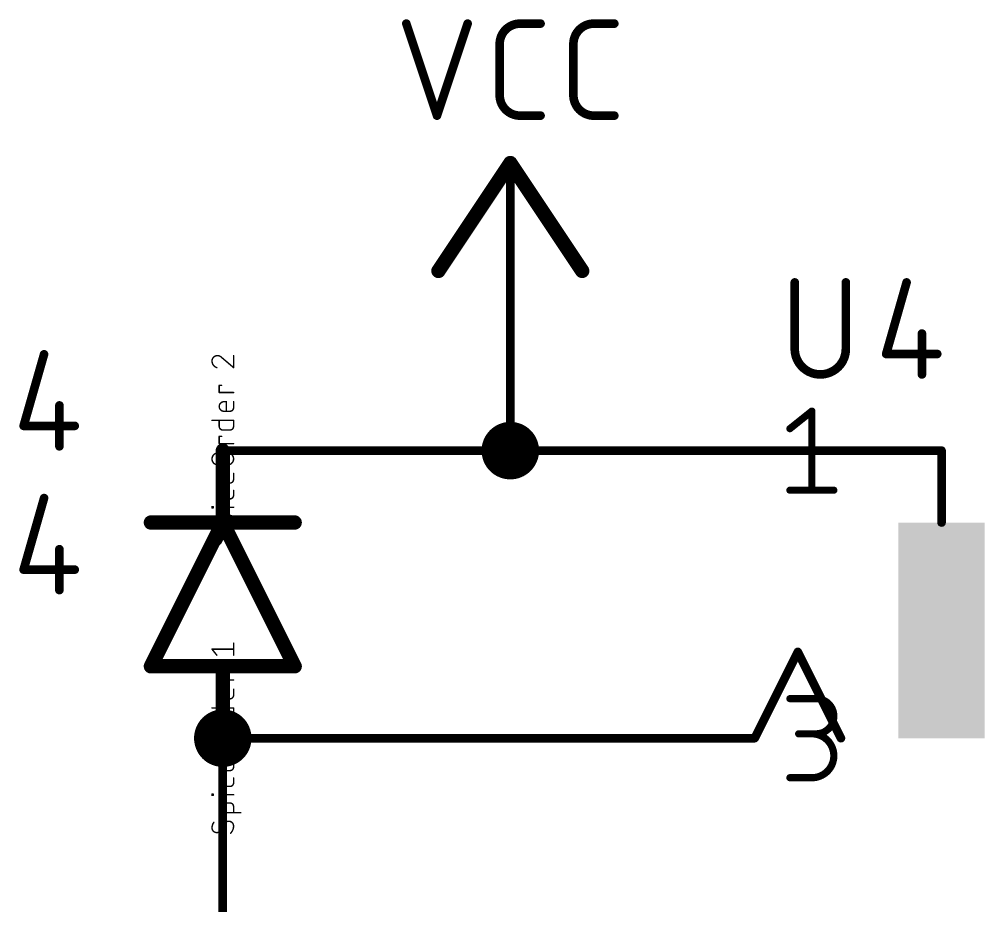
# Model space of a CAD drawing. Extents: x 13 to 226, y 41 to 152.
# Drawn here: x 143.72 to 160.78, y 75.78 to 91.44 of the extents above; entities that cross this region are included whole.
import ezdxf

# ---------------------------------------------------------------- set-up
doc = ezdxf.new("R2010")
doc.units = 0
for name, color, linetype in [('91', 122, 'CONTINUOUS'), ('94', 12, 'CONTINUOUS'), ('95', 251, 'CONTINUOUS'), ('96', 251, 'CONTINUOUS'), ('99', 40, 'CONTINUOUS')]:
    doc.layers.add(name, color=color, linetype=linetype)

# ---------------------------------------------------------------- blocks, each defined once
blk = doc.blocks.new('RECT')
blk.add_solid([(-0.5, -0.5), (0.5, -0.5), (-0.5, 0.5), (0.5, 0.5)])

msp = doc.modelspace()

# ---------------------------------------------------------------- linework, layer by layer
at = {"layer": '91', "const_width": 0.1524}
for points in [[(152.4, 83.82), (152.4, 86.36)], [(152.4, 83.82), (147.32, 83.82)], [(152.4, 78.74), (147.32, 78.74)], [(147.32, 76.2), (147.32, 78.74)]]:
    msp.add_lwpolyline(points, dxfattribs=at)
at = {"layer": '91'}
for points, const_width in [([(152.4381, 86.36, 1), (152.3619, 86.36)], 0.0762), ([(152.4, 83.566, 1), (152.4, 84.074, 1), (152.4, 83.566)], 0.508), ([(147.32, 83.8581, 1), (147.32, 83.7819)], 0.0762), ([(152.3619, 83.82, 1), (152.4381, 83.82)], 0.0762), ([(152.4, 83.7819, 1), (152.4, 83.8581)], 0.0762), ([(147.32, 78.486, 1), (147.32, 78.994, 1), (147.32, 78.486)], 0.508), ([(147.32, 78.7781, 1), (147.32, 78.7019)], 0.0762), ([(147.3581, 78.74, 1), (147.2819, 78.74)], 0.0762), ([(152.4, 78.7019, 1), (152.4, 78.7781)], 0.0762), ([(147.2819, 76.2, 1), (147.3581, 76.2)], 0.0762)]:
    msp.add_lwpolyline(points, format="xyb", dxfattribs=dict(at, const_width=const_width))
at = {"layer": '94'}
for points, const_width in [([(152.4, 88.9), (151.13, 86.995)], 0.254), ([(153.67, 86.995), (152.4, 88.9)], 0.254), ([(152.4, 86.36), (152.4, 88.9)], 0.1524), ([(147.32, 83.82), (147.32, 82.55)], 0.254), ([(152.4, 83.82), (154.94, 83.82)], 0.1524), ([(154.94, 83.82), (160.02, 83.82)], 0.1524), ([(160.02, 83.82), (160.02, 82.55)], 0.1524), ([(147.32, 82.55), (146.05, 80.01)], 0.254), ([(146.05, 82.55), (147.32, 82.55)], 0.254), ([(148.59, 80.01), (147.32, 82.55)], 0.254), ([(147.32, 82.55), (148.59, 82.55)], 0.254), ([(156.718, 78.74), (157.48, 80.264)], 0.1524), ([(157.48, 80.264), (158.242, 78.74)], 0.1524), ([(146.05, 80.01), (147.32, 80.01)], 0.254), ([(147.32, 80.01), (148.59, 80.01)], 0.254), ([(147.32, 80.01), (147.32, 78.74)], 0.254), ([(152.4, 78.74), (154.94, 78.74)], 0.1524), ([(154.94, 78.74), (156.718, 78.74)], 0.1524), ([(147.32, 76.2), (147.32, 73.66)], 0.1524)]:
    msp.add_lwpolyline(points, dxfattribs=dict(at, const_width=const_width))
for points, const_width in [([(152.4528, 88.9352, 1), (152.3472, 88.8648)], 0.127), ([(152.4528, 88.8648, 1), (152.3472, 88.9352)], 0.127), ([(152.4381, 88.9, 1), (152.3619, 88.9)], 0.0762), ([(151.0772, 87.0302, 1), (151.1828, 86.9598)], 0.127), ([(153.6172, 86.9598, 1), (153.7228, 87.0302)], 0.127), ([(152.3619, 86.36, 1), (152.4381, 86.36)], 0.0762), ([(147.3835, 83.82, 1), (147.2565, 83.82)], 0.127), ([(152.4, 83.8581, 1), (152.4, 83.7819)], 0.0762), ([(154.94, 83.8581, 1), (154.94, 83.7819)], 0.0762), ([(154.94, 83.7819, 1), (154.94, 83.8581)], 0.0762), ([(160.0581, 83.82, 1), (159.9819, 83.82)], 0.0762), ([(160.02, 83.7819, 1), (160.02, 83.8581)], 0.0762), ([(146.05, 82.6135, 1), (146.05, 82.4865)], 0.127), ([(147.3768, 82.5784, 1), (147.2632, 82.5216)], 0.127), ([(147.32, 82.6135, 1), (147.32, 82.4865)], 0.127), ([(147.2565, 82.55, 1), (147.3835, 82.55)], 0.127), ([(147.3768, 82.5216, 1), (147.2632, 82.5784)], 0.127), ([(147.32, 82.4865, 1), (147.32, 82.6135)], 0.127), ([(148.59, 82.4865, 1), (148.59, 82.6135)], 0.127), ([(159.9819, 82.55, 1), (160.0581, 82.55)], 0.0762), ([(157.5141, 80.281, 1), (157.4459, 80.247)], 0.0762), ([(157.5141, 80.247, 1), (157.4459, 80.281)], 0.0762), ([(146.05, 80.0735, 1), (146.05, 79.9465)], 0.127), ([(145.9932, 80.0384, 1), (146.1068, 79.9816)], 0.127), ([(147.32, 80.0735, 1), (147.32, 79.9465)], 0.127), ([(147.3835, 80.01, 1), (147.2565, 80.01)], 0.127), ([(147.32, 79.9465, 1), (147.32, 80.0735)], 0.127), ([(148.5332, 79.9816, 1), (148.6468, 80.0384)], 0.127), ([(148.59, 79.9465, 1), (148.59, 80.0735)], 0.127), ([(152.4, 78.7781, 1), (152.4, 78.7019)], 0.0762), ([(154.94, 78.7781, 1), (154.94, 78.7019)], 0.0762), ([(154.94, 78.7019, 1), (154.94, 78.7781)], 0.0762), ([(156.718, 78.7019, 1), (156.718, 78.7781)], 0.0762), ([(147.2565, 78.74, 1), (147.3835, 78.74)], 0.127), ([(156.6839, 78.757, 1), (156.7521, 78.723)], 0.0762), ([(158.2079, 78.723, 1), (158.2761, 78.757)], 0.0762), ([(147.3581, 76.2, 1), (147.2819, 76.2)], 0.0762)]:
    msp.add_lwpolyline(points, format="xyb", dxfattribs=dict(at, const_width=const_width))
at = {"layer": '95'}
for points, const_width in [([(157.4255, 86.7918), (157.4255, 85.6178)], 0.1524), ([(158.3286, 85.6178), (158.3286, 86.7918)], 0.1524), ([(159.4019, 86.7918), (159.0407, 85.5274)], 0.1524), ([(159.6729, 85.8887), (159.6729, 85.1662)], 0.1524), ([(144.1619, 85.5218), (143.8007, 84.2574)], 0.1524), ([(159.0407, 85.5274), (159.9438, 85.5274)], 0.1524), ([(144.4329, 84.6187), (144.4329, 83.8962)], 0.1524), ([(157.3403, 84.2081), (157.7284, 84.5185)], 0.127), ([(157.7284, 84.5185), (157.7284, 83.1215)], 0.127), ([(143.8007, 84.2574), (144.7038, 84.2574)], 0.1524), ([(157.3403, 83.1215), (158.1164, 83.1215)], 0.127), ([(157.3403, 79.4385), (157.806, 79.4385)], 0.127), ([(157.806, 78.8176), (157.4955, 78.8176)], 0.127), ([(157.3403, 78.0415), (157.7284, 78.0415)], 0.127)]:
    msp.add_lwpolyline(points, dxfattribs=dict(at, const_width=const_width))
for points, const_width in [([(157.4636, 86.7918, 1), (157.3874, 86.7918)], 0.0762), ([(158.3667, 86.7918, 1), (158.2905, 86.7918)], 0.0762), ([(159.4386, 86.7813, 1), (159.3653, 86.8023)], 0.0762), ([(159.711, 85.8887, 1), (159.6348, 85.8887)], 0.0762), ([(157.4255, 85.6178, 1), (158.3286, 85.6178)], 0.1524), ([(157.4636, 85.6178, 1), (157.3874, 85.6178)], 0.0762), ([(157.3874, 85.6178, 1), (157.4636, 85.6178)], 0.0762), ([(158.3667, 85.6178, 1), (158.2905, 85.6178)], 0.0762), ([(158.2905, 85.6178, 1), (158.3667, 85.6178)], 0.0762), ([(144.1986, 85.5113, 1), (144.1253, 85.5323)], 0.0762), ([(159.0407, 85.5655, 1), (159.0407, 85.4893)], 0.0762), ([(159.0041, 85.5379, 1), (159.0773, 85.517)], 0.0762), ([(159.9438, 85.4893, 1), (159.9438, 85.5655)], 0.0762), ([(159.6348, 85.1662, 1), (159.711, 85.1662)], 0.0762), ([(144.471, 84.6187, 1), (144.3948, 84.6187)], 0.0762), ([(157.7601, 84.5185, 1), (157.6966, 84.5185)], 0.0635), ([(157.7482, 84.4937, 1), (157.7085, 84.5433)], 0.0635), ([(143.8007, 84.2955, 1), (143.8007, 84.2193)], 0.0762), ([(143.7641, 84.2679, 1), (143.8373, 84.247)], 0.0762), ([(144.7038, 84.2193, 1), (144.7038, 84.2955)], 0.0762), ([(157.3205, 84.2328, 1), (157.3601, 84.1833)], 0.0635), ([(144.3948, 83.8962, 1), (144.471, 83.8962)], 0.0762), ([(157.3403, 83.1532, 1), (157.3403, 83.0897)], 0.0635), ([(157.6966, 83.1215, 1), (157.7601, 83.1215)], 0.0635), ([(158.1164, 83.0897, 1), (158.1164, 83.1532)], 0.0635), ([(157.3403, 79.4703, 1), (157.3403, 79.4068)], 0.0635), ([(157.806, 78.8176, 1), (157.806, 79.4385)], 0.127), ([(157.806, 79.4703, 1), (157.806, 79.4068)], 0.0635), ([(157.806, 79.4068, 1), (157.806, 79.4703)], 0.0635), ([(157.4955, 78.8494, 1), (157.4955, 78.7859)], 0.0635), ([(157.7284, 78.8494, 1), (157.7284, 78.7859)], 0.0635), ([(157.7284, 78.0415, 1), (157.7284, 78.8176)], 0.127), ([(157.806, 78.8494, 1), (157.806, 78.7859)], 0.0635), ([(157.806, 78.7859, 1), (157.806, 78.8494)], 0.0635), ([(157.3403, 78.0733, 1), (157.3403, 78.0097)], 0.0635), ([(157.7284, 78.0733, 1), (157.7284, 78.0097)], 0.0635), ([(157.7284, 78.0097, 1), (157.7284, 78.0733)], 0.0635)]:
    msp.add_lwpolyline(points, format="xyb", dxfattribs=dict(at, const_width=const_width))
at = {"layer": '96', "const_width": 0.1524}
for points in [[(150.5627, 91.3638), (151.1046, 89.7382)], [(151.1046, 89.7382), (151.6464, 91.3638)], [(152.5734, 91.3638), (152.9347, 91.3638)], [(153.876, 91.3638), (154.2373, 91.3638)], [(152.2122, 90.0994), (152.2122, 91.0026)], [(153.5148, 90.0994), (153.5148, 91.0026)], [(152.9347, 89.7382), (152.5734, 89.7382)], [(154.2373, 89.7382), (153.876, 89.7382)], [(144.1619, 82.9818), (143.8007, 81.7174)], [(144.4329, 82.0787), (144.4329, 81.3562)], [(143.8007, 81.7174), (144.7038, 81.7174)]]:
    msp.add_lwpolyline(points, dxfattribs=at)
at = {"layer": '96'}
for points, const_width in [([(150.5989, 91.3758, 1), (150.5266, 91.3518)], 0.0762), ([(151.6826, 91.3518, 1), (151.6103, 91.3758)], 0.0762), ([(152.5734, 91.3638, 0.4142), (152.2122, 91.0026)], 0.1524), ([(152.5734, 91.4019, 1), (152.5734, 91.3257)], 0.0762), ([(152.5734, 91.3257, 1), (152.5734, 91.4019)], 0.0762), ([(152.9347, 91.3257, 1), (152.9347, 91.4019)], 0.0762), ([(153.876, 91.3638, 0.4142), (153.5148, 91.0026)], 0.1524), ([(153.876, 91.4019, 1), (153.876, 91.3257)], 0.0762), ([(153.876, 91.3257, 1), (153.876, 91.4019)], 0.0762), ([(154.2373, 91.3257, 1), (154.2373, 91.4019)], 0.0762), ([(152.2503, 91.0026, 1), (152.1741, 91.0026)], 0.0762), ([(152.1741, 91.0026, 1), (152.2503, 91.0026)], 0.0762), ([(153.5529, 91.0026, 1), (153.4767, 91.0026)], 0.0762), ([(153.4767, 91.0026, 1), (153.5529, 91.0026)], 0.0762), ([(152.2122, 90.0994, 0.4142), (152.5734, 89.7382)], 0.1524), ([(152.2503, 90.0994, 1), (152.1741, 90.0994)], 0.0762), ([(152.1741, 90.0994, 1), (152.2503, 90.0994)], 0.0762), ([(153.5148, 90.0994, 0.4142), (153.876, 89.7382)], 0.1524), ([(153.5529, 90.0994, 1), (153.4767, 90.0994)], 0.0762), ([(153.4767, 90.0994, 1), (153.5529, 90.0994)], 0.0762), ([(151.0684, 89.7502, 1), (151.1407, 89.7262)], 0.0762), ([(151.0684, 89.7262, 1), (151.1407, 89.7502)], 0.0762), ([(152.5734, 89.7763, 1), (152.5734, 89.7001)], 0.0762), ([(152.5734, 89.7001, 1), (152.5734, 89.7763)], 0.0762), ([(152.9347, 89.7001, 1), (152.9347, 89.7763)], 0.0762), ([(153.876, 89.7763, 1), (153.876, 89.7001)], 0.0762), ([(153.876, 89.7001, 1), (153.876, 89.7763)], 0.0762), ([(154.2373, 89.7001, 1), (154.2373, 89.7763)], 0.0762), ([(144.1986, 82.9713, 1), (144.1253, 82.9923)], 0.0762), ([(144.471, 82.0787, 1), (144.3948, 82.0787)], 0.0762), ([(143.8007, 81.7555, 1), (143.8007, 81.6793)], 0.0762), ([(143.7641, 81.7279, 1), (143.8373, 81.707)], 0.0762), ([(144.7038, 81.6793, 1), (144.7038, 81.7555)], 0.0762), ([(144.3948, 81.3562, 1), (144.471, 81.3562)], 0.0762)]:
    msp.add_lwpolyline(points, format="xyb", dxfattribs=dict(at, const_width=const_width))
at = {"layer": '99'}
for points, const_width in [([(147.2248, 85.4986, 0.4142), (147.1295, 85.4033)], 0.0254), ([(147.2247, 85.5049, 1), (147.2248, 85.4922)], 0.0127), ([(147.2988, 85.4668, 0.2053), (147.2248, 85.4986)], 0.0254), ([(147.2248, 85.4922, 1), (147.2248, 85.5049)], 0.0127), ([(147.3029, 85.4717, 1), (147.2947, 85.462)], 0.0127), ([(147.2942, 85.4625, 1), (147.3034, 85.4712)], 0.0127), ([(147.5169, 85.4986, 1), (147.5042, 85.4986)], 0.0127), ([(147.1295, 85.4033, 0.3252), (147.2142, 85.2869)], 0.0254), ([(147.1358, 85.4033, 1), (147.1232, 85.4033)], 0.0127), ([(147.1232, 85.4033, 1), (147.1359, 85.4033)], 0.0127), ([(147.2122, 85.2809, 1), (147.2161, 85.293)], 0.0127), ([(147.5042, 85.2869, 1), (147.5169, 85.2869)], 0.0127), ([(147.5064, 85.2821, 1), (147.5146, 85.2918)], 0.0127), ([(147.2565, 84.98, 1), (147.2565, 84.9673)], 0.0127), ([(147.2629, 84.9737, 1), (147.2502, 84.9737)], 0.0127), ([(147.2988, 84.9673, 1), (147.2988, 84.98)], 0.0127), ([(147.2565, 84.853, 1), (147.2565, 84.8403)], 0.0127), ([(147.2502, 84.8467, 1), (147.2629, 84.8467)], 0.0127), ([(147.5105, 84.8403, 1), (147.5105, 84.853)], 0.0127), ([(147.3412, 84.6849, 1), (147.3412, 84.5156)], 0.0254), ([(147.3412, 84.6913, 1), (147.3412, 84.6786)], 0.0127), ([(147.3412, 84.6786, 1), (147.3412, 84.6913)], 0.0127), ([(147.3898, 84.6849, 1), (147.3772, 84.6849)], 0.0127), ([(147.3835, 84.6786, 1), (147.3835, 84.6913)], 0.0127), ([(147.5169, 84.6849, 1), (147.5042, 84.6849)], 0.0127), ([(147.3412, 84.522, 1), (147.3412, 84.5093)], 0.0127), ([(147.3412, 84.5093, 1), (147.3412, 84.522)], 0.0127), ([(147.3772, 84.5156, 1), (147.3898, 84.5156)], 0.0127), ([(147.447, 84.5156, 0.4142), (147.5105, 84.5791)], 0.0254), ([(147.447, 84.522, 1), (147.447, 84.5093)], 0.0127), ([(147.447, 84.5093, 1), (147.447, 84.522)], 0.0127), ([(147.5169, 84.5791, 1), (147.5042, 84.5791)], 0.0127), ([(147.5042, 84.5791, 1), (147.5169, 84.5791)], 0.0127), ([(147.1295, 84.3604, 1), (147.1295, 84.3477)], 0.0127), ([(147.2629, 84.3541, 1), (147.2502, 84.3541)], 0.0127), ([(147.5169, 84.3541, 1), (147.5042, 84.3541)], 0.0127), ([(147.5105, 84.3477, 1), (147.5105, 84.3604)], 0.0127), ([(147.2565, 84.2483, 0.4142), (147.32, 84.1848)], 0.0254), ([(147.2629, 84.2483, 1), (147.2502, 84.2483)], 0.0127), ([(147.2502, 84.2483, 1), (147.2629, 84.2483)], 0.0127), ([(147.32, 84.1911, 1), (147.32, 84.1784)], 0.0127), ([(147.32, 84.1784, 1), (147.32, 84.1911)], 0.0127), ([(147.447, 84.1848, 0.4142), (147.5105, 84.2483)], 0.0254), ([(147.447, 84.1911, 1), (147.447, 84.1784)], 0.0127), ([(147.447, 84.1784, 1), (147.447, 84.1911)], 0.0127), ([(147.5169, 84.2483, 1), (147.5042, 84.2483)], 0.0127), ([(147.5042, 84.2483, 1), (147.5169, 84.2483)], 0.0127), ([(147.2565, 84.0778, 1), (147.2565, 84.0651)], 0.0127), ([(147.2565, 83.9508, 1), (147.2565, 83.9381)], 0.0127), ([(147.2629, 84.0715, 1), (147.2502, 84.0715)], 0.0127), ([(147.2502, 83.9445, 1), (147.2629, 83.9445)], 0.0127), ([(147.2988, 84.0651, 1), (147.2988, 84.0778)], 0.0127), ([(147.5105, 83.9381, 1), (147.5105, 83.9508)], 0.0127), ([(147.2353, 83.7795, 1), (147.2353, 83.5679)], 0.0254), ([(147.2353, 83.7859, 1), (147.2353, 83.7732)], 0.0127), ([(147.2353, 83.7732, 1), (147.2353, 83.7859)], 0.0127), ([(147.4047, 83.5679, 1), (147.4047, 83.7795)], 0.0254), ([(147.4047, 83.7859, 1), (147.4047, 83.7732)], 0.0127), ([(147.4047, 83.7732, 1), (147.4047, 83.7859)], 0.0127), ([(147.2353, 83.5742, 1), (147.2353, 83.5615)], 0.0127), ([(147.2353, 83.5615, 1), (147.2353, 83.5742)], 0.0127), ([(147.3412, 83.417, 1), (147.3412, 83.2477)], 0.0254), ([(147.3412, 83.4233, 1), (147.3412, 83.4106)], 0.0127), ([(147.3412, 83.4106, 1), (147.3412, 83.4233)], 0.0127), ([(147.3898, 83.417, 1), (147.3772, 83.417)], 0.0127), ([(147.3835, 83.4106, 1), (147.3835, 83.4233)], 0.0127), ([(147.4047, 83.5742, 1), (147.4047, 83.5615)], 0.0127), ([(147.4047, 83.5615, 1), (147.4047, 83.5742)], 0.0127), ([(147.5169, 83.417, 1), (147.5042, 83.417)], 0.0127), ([(147.3412, 83.254, 1), (147.3412, 83.2413)], 0.0127), ([(147.3412, 83.2413, 1), (147.3412, 83.254)], 0.0127), ([(147.3772, 83.2477, 1), (147.3898, 83.2477)], 0.0127), ([(147.447, 83.2477, 0.4142), (147.5105, 83.3112)], 0.0254), ([(147.447, 83.254, 1), (147.447, 83.2413)], 0.0127), ([(147.447, 83.2413, 1), (147.447, 83.254)], 0.0127), ([(147.5169, 83.3112, 1), (147.5042, 83.3112)], 0.0127), ([(147.5042, 83.3112, 1), (147.5169, 83.3112)], 0.0127), ([(147.2629, 83.1158, 1), (147.2502, 83.1158)], 0.0127), ([(147.5169, 83.1158, 1), (147.5042, 83.1158)], 0.0127), ([(147.2565, 83.0311, 0.4142), (147.32, 82.9676)], 0.0254), ([(147.2629, 83.0311, 1), (147.2502, 83.0311)], 0.0127), ([(147.2502, 83.0311, 1), (147.2629, 83.0311)], 0.0127), ([(147.32, 82.974, 1), (147.32, 82.9613)], 0.0127), ([(147.32, 82.9613, 1), (147.32, 82.974)], 0.0127), ([(147.447, 82.9676, 0.4142), (147.5105, 83.0311)], 0.0254), ([(147.447, 82.974, 1), (147.447, 82.9613)], 0.0127), ([(147.447, 82.9613, 1), (147.447, 82.974)], 0.0127), ([(147.5169, 83.0311, 1), (147.5042, 83.0311)], 0.0127), ([(147.5042, 83.0311, 1), (147.5169, 83.0311)], 0.0127), ([(147.1359, 82.8308, 1), (147.1232, 82.8308)], 0.0127), ([(147.1295, 82.8372, 1), (147.1295, 82.8245)], 0.0127), ([(147.1295, 82.816, 1), (147.1295, 82.8033)], 0.0127), ([(147.1232, 82.8097, 1), (147.1359, 82.8097)], 0.0127), ([(147.157, 82.8308, 1), (147.1443, 82.8308)], 0.0127), ([(147.1443, 82.8097, 1), (147.157, 82.8097)], 0.0127), ([(147.1507, 82.8245, 1), (147.1507, 82.8372)], 0.0127), ([(147.1507, 82.8033, 1), (147.1507, 82.816)], 0.0127), ([(147.2565, 82.8266, 1), (147.2565, 82.8139)], 0.0127), ([(147.5105, 82.8139, 1), (147.5105, 82.8266)], 0.0127), ([(147.32, 82.675, 0.4142), (147.2565, 82.6115)], 0.0254), ([(147.2629, 82.6115, 1), (147.2502, 82.6115)], 0.0127), ([(147.2502, 82.6115, 1), (147.2629, 82.6115)], 0.0127), ([(147.32, 82.6813, 1), (147.32, 82.6686)], 0.0127), ([(147.32, 82.6686, 1), (147.32, 82.6813)], 0.0127), ([(147.5105, 82.6115, 0.4142), (147.447, 82.675)], 0.0254), ([(147.447, 82.6813, 1), (147.447, 82.6686)], 0.0127), ([(147.447, 82.6686, 1), (147.447, 82.6813)], 0.0127), ([(147.5169, 82.6115, 1), (147.5042, 82.6115)], 0.0127), ([(147.5042, 82.6115, 1), (147.5169, 82.6115)], 0.0127), ([(147.2565, 82.512, 1), (147.2565, 82.4993)], 0.0127), ([(147.2502, 82.5056, 1), (147.2629, 82.5056)], 0.0127), ([(147.5042, 82.5056, 1), (147.5169, 82.5056)], 0.0127), ([(147.6375, 82.4993, 1), (147.6375, 82.512)], 0.0127), ([(147.1612, 82.3319, 0.1623), (147.1295, 82.2367)], 0.0254), ([(147.1295, 82.2367, 0.4142), (147.2142, 82.152)], 0.0254), ([(147.1359, 82.2367, 1), (147.1232, 82.2367)], 0.0127), ([(147.1232, 82.2367, 1), (147.1359, 82.2367)], 0.0127), ([(147.1663, 82.3281, 1), (147.1562, 82.3357)], 0.0127), ([(147.4258, 82.3531, 0.2656), (147.3518, 82.3107)], 0.0254), ([(147.3463, 82.314, 1), (147.3572, 82.3075)], 0.0127), ([(147.3573, 82.3077, 1), (147.3462, 82.3138)], 0.0127), ([(147.5105, 82.2684, 0.4142), (147.4258, 82.3531)], 0.0254), ([(147.4258, 82.3594, 1), (147.4258, 82.3467)], 0.0127), ([(147.4258, 82.3467, 1), (147.4258, 82.3594)], 0.0127), ([(147.4576, 82.1414, 0.2), (147.5105, 82.2684)], 0.0254), ([(147.5168, 82.2684, 1), (147.5042, 82.2684)], 0.0127), ([(147.5042, 82.2684, 1), (147.5169, 82.2684)], 0.0127), ([(147.2142, 82.152, 0.2656), (147.2883, 82.1943)], 0.0254), ([(147.2142, 82.1583, 1), (147.2142, 82.1457)], 0.0127), ([(147.2142, 82.1457, 1), (147.2142, 82.1583)], 0.0127), ([(147.2827, 82.1974, 1), (147.2938, 82.1913)], 0.0127), ([(147.2937, 82.1911, 1), (147.2828, 82.1976)], 0.0127), ([(147.4531, 82.1459, 1), (147.4621, 82.1369)], 0.0127), ([(147.5169, 80.4186, 1), (147.5042, 80.4186)], 0.0127), ([(147.1345, 80.3167, 1), (147.1245, 80.3088)], 0.0127), ([(147.1295, 80.3191, 1), (147.1295, 80.3064)], 0.0127), ([(147.2092, 80.2029, 1), (147.2191, 80.2109)], 0.0127), ([(147.5042, 80.2069, 1), (147.5169, 80.2069)], 0.0127), ([(147.5105, 80.3064, 1), (147.5105, 80.3191)], 0.0127), ([(147.2565, 79.9, 1), (147.2565, 79.8873)], 0.0127), ([(147.2629, 79.8937, 1), (147.2502, 79.8937)], 0.0127), ([(147.2988, 79.8873, 1), (147.2988, 79.9)], 0.0127), ([(147.2565, 79.773, 1), (147.2565, 79.7603)], 0.0127), ([(147.2502, 79.7667, 1), (147.2629, 79.7667)], 0.0127), ([(147.5105, 79.7603, 1), (147.5105, 79.773)], 0.0127), ([(147.3412, 79.6049, 1), (147.3412, 79.4356)], 0.0254), ([(147.3412, 79.6113, 1), (147.3412, 79.5986)], 0.0127), ([(147.3412, 79.5986, 1), (147.3412, 79.6113)], 0.0127), ([(147.3898, 79.6049, 1), (147.3772, 79.6049)], 0.0127), ([(147.3835, 79.5986, 1), (147.3835, 79.6113)], 0.0127), ([(147.447, 79.4356, 0.4142), (147.5105, 79.4991)], 0.0254), ([(147.5169, 79.6049, 1), (147.5042, 79.6049)], 0.0127), ([(147.5169, 79.4991, 1), (147.5042, 79.4991)], 0.0127), ([(147.5042, 79.4991, 1), (147.5169, 79.4991)], 0.0127), ([(147.3412, 79.442, 1), (147.3412, 79.4293)], 0.0127), ([(147.3412, 79.4293, 1), (147.3412, 79.442)], 0.0127), ([(147.3772, 79.4356, 1), (147.3898, 79.4356)], 0.0127), ([(147.447, 79.442, 1), (147.447, 79.4293)], 0.0127), ([(147.447, 79.4293, 1), (147.447, 79.442)], 0.0127), ([(147.1295, 79.2804, 1), (147.1295, 79.2677)], 0.0127), ([(147.2565, 79.1683, 0.4142), (147.32, 79.1048)], 0.0254), ([(147.2629, 79.2741, 1), (147.2502, 79.2741)], 0.0127), ([(147.2629, 79.1683, 1), (147.2502, 79.1683)], 0.0127), ([(147.2502, 79.1683, 1), (147.2629, 79.1683)], 0.0127), ([(147.447, 79.1048, 0.4142), (147.5105, 79.1683)], 0.0254), ([(147.5169, 79.2741, 1), (147.5042, 79.2741)], 0.0127), ([(147.5169, 79.1683, 1), (147.5042, 79.1683)], 0.0127), ([(147.5042, 79.1683, 1), (147.5169, 79.1683)], 0.0127), ([(147.5105, 79.2677, 1), (147.5105, 79.2804)], 0.0127), ([(147.2565, 78.9978, 1), (147.2565, 78.9851)], 0.0127), ([(147.2629, 78.9915, 1), (147.2502, 78.9915)], 0.0127), ([(147.2988, 78.9851, 1), (147.2988, 78.9978)], 0.0127), ([(147.32, 79.1111, 1), (147.32, 79.0984)], 0.0127), ([(147.32, 79.0984, 1), (147.32, 79.1111)], 0.0127), ([(147.447, 79.1111, 1), (147.447, 79.0984)], 0.0127), ([(147.447, 79.0984, 1), (147.447, 79.1111)], 0.0127), ([(147.2565, 78.8708, 1), (147.2565, 78.8581)], 0.0127), ([(147.2502, 78.8645, 1), (147.2629, 78.8645)], 0.0127), ([(147.5105, 78.8581, 1), (147.5105, 78.8708)], 0.0127), ([(147.2353, 78.6995, 1), (147.2353, 78.4879)], 0.0254), ([(147.2353, 78.7059, 1), (147.2353, 78.6932)], 0.0127), ([(147.2353, 78.6932, 1), (147.2353, 78.7059)], 0.0127), ([(147.4047, 78.4879, 1), (147.4047, 78.6995)], 0.0254), ([(147.4047, 78.7059, 1), (147.4047, 78.6932)], 0.0127), ([(147.4047, 78.6932, 1), (147.4047, 78.7059)], 0.0127), ([(147.2353, 78.4942, 1), (147.2353, 78.4815)], 0.0127), ([(147.2353, 78.4815, 1), (147.2353, 78.4942)], 0.0127), ([(147.4047, 78.4942, 1), (147.4047, 78.4815)], 0.0127), ([(147.4047, 78.4815, 1), (147.4047, 78.4942)], 0.0127), ([(147.3412, 78.337, 1), (147.3412, 78.1677)], 0.0254), ([(147.3412, 78.3433, 1), (147.3412, 78.3306)], 0.0127), ([(147.3412, 78.3306, 1), (147.3412, 78.3433)], 0.0127), ([(147.3898, 78.337, 1), (147.3772, 78.337)], 0.0127), ([(147.3835, 78.3306, 1), (147.3835, 78.3433)], 0.0127), ([(147.5169, 78.337, 1), (147.5042, 78.337)], 0.0127), ([(147.3412, 78.174, 1), (147.3412, 78.1613)], 0.0127), ([(147.3412, 78.1613, 1), (147.3412, 78.174)], 0.0127), ([(147.3772, 78.1677, 1), (147.3898, 78.1677)], 0.0127), ([(147.447, 78.1677, 0.4142), (147.5105, 78.2312)], 0.0254), ([(147.447, 78.174, 1), (147.447, 78.1613)], 0.0127), ([(147.447, 78.1613, 1), (147.447, 78.174)], 0.0127), ([(147.5169, 78.2312, 1), (147.5042, 78.2312)], 0.0127), ([(147.5042, 78.2312, 1), (147.5169, 78.2312)], 0.0127), ([(147.2565, 77.9511, 0.4142), (147.32, 77.8876)], 0.0254), ([(147.2629, 78.0358, 1), (147.2502, 78.0358)], 0.0127), ([(147.2629, 77.9511, 1), (147.2502, 77.9511)], 0.0127), ([(147.2502, 77.9511, 1), (147.2629, 77.9511)], 0.0127), ([(147.447, 77.8876, 0.4142), (147.5105, 77.9511)], 0.0254), ([(147.5169, 78.0358, 1), (147.5042, 78.0358)], 0.0127), ([(147.5169, 77.9511, 1), (147.5042, 77.9511)], 0.0127), ([(147.5042, 77.9511, 1), (147.5169, 77.9511)], 0.0127), ([(147.32, 77.894, 1), (147.32, 77.8813)], 0.0127), ([(147.32, 77.8813, 1), (147.32, 77.894)], 0.0127), ([(147.447, 77.894, 1), (147.447, 77.8813)], 0.0127), ([(147.447, 77.8813, 1), (147.447, 77.894)], 0.0127), ([(147.1359, 77.7508, 1), (147.1232, 77.7508)], 0.0127), ([(147.1295, 77.7572, 1), (147.1295, 77.7445)], 0.0127), ([(147.1295, 77.736, 1), (147.1295, 77.7233)], 0.0127), ([(147.1232, 77.7297, 1), (147.1359, 77.7297)], 0.0127), ([(147.157, 77.7508, 1), (147.1443, 77.7508)], 0.0127), ([(147.1443, 77.7297, 1), (147.157, 77.7297)], 0.0127), ([(147.1507, 77.7445, 1), (147.1507, 77.7572)], 0.0127), ([(147.1507, 77.7233, 1), (147.1507, 77.736)], 0.0127), ([(147.2565, 77.7466, 1), (147.2565, 77.7339)], 0.0127), ([(147.5105, 77.7339, 1), (147.5105, 77.7466)], 0.0127), ([(147.32, 77.595, 0.4142), (147.2565, 77.5315)], 0.0254), ([(147.2629, 77.5315, 1), (147.2502, 77.5315)], 0.0127), ([(147.2502, 77.5315, 1), (147.2629, 77.5315)], 0.0127), ([(147.32, 77.6013, 1), (147.32, 77.5886)], 0.0127), ([(147.32, 77.5886, 1), (147.32, 77.6013)], 0.0127), ([(147.5105, 77.5315, 0.4142), (147.447, 77.595)], 0.0254), ([(147.447, 77.6013, 1), (147.447, 77.5886)], 0.0127), ([(147.447, 77.5886, 1), (147.447, 77.6013)], 0.0127), ([(147.5169, 77.5315, 1), (147.5042, 77.5315)], 0.0127), ([(147.5042, 77.5315, 1), (147.5169, 77.5315)], 0.0127), ([(147.2565, 77.432, 1), (147.2565, 77.4193)], 0.0127), ([(147.2502, 77.4256, 1), (147.2629, 77.4256)], 0.0127), ([(147.4258, 77.2731, 0.2656), (147.3518, 77.2308)], 0.0254), ([(147.5105, 77.1884, 0.4142), (147.4258, 77.2731)], 0.0254), ([(147.4258, 77.2794, 1), (147.4258, 77.2667)], 0.0127), ([(147.4258, 77.2667, 1), (147.4258, 77.2794)], 0.0127), ([(147.5042, 77.4256, 1), (147.5169, 77.4256)], 0.0127), ([(147.6375, 77.4193, 1), (147.6375, 77.432)], 0.0127), ([(147.1612, 77.2519, 0.1623), (147.1295, 77.1567)], 0.0254), ([(147.1295, 77.1567, 0.4142), (147.2142, 77.072)], 0.0254), ([(147.1359, 77.1567, 1), (147.1232, 77.1567)], 0.0127), ([(147.1232, 77.1567, 1), (147.1359, 77.1567)], 0.0127), ([(147.1663, 77.2481, 1), (147.1562, 77.2557)], 0.0127), ([(147.2142, 77.072, 0.2656), (147.2883, 77.1143)], 0.0254), ([(147.2827, 77.1174, 1), (147.2938, 77.1113)], 0.0127), ([(147.2937, 77.1111, 1), (147.2828, 77.1176)], 0.0127), ([(147.3463, 77.234, 1), (147.3572, 77.2275)], 0.0127), ([(147.3573, 77.2277, 1), (147.3462, 77.2338)], 0.0127), ([(147.4576, 77.0614, 0.2), (147.5105, 77.1884)], 0.0254), ([(147.5168, 77.1884, 1), (147.5042, 77.1884)], 0.0127), ([(147.5042, 77.1884, 1), (147.5169, 77.1884)], 0.0127), ([(147.2142, 77.0783, 1), (147.2142, 77.0657)], 0.0127), ([(147.2142, 77.0657, 1), (147.2142, 77.0784)], 0.0127), ([(147.4531, 77.0659, 1), (147.4621, 77.0569)], 0.0127)]:
    msp.add_lwpolyline(points, format="xyb", dxfattribs=dict(at, const_width=const_width))
at = {"layer": '99', "const_width": 0.0254}
for points in [[(147.2988, 85.4668), (147.5105, 85.2869)], [(147.5105, 85.2869), (147.5105, 85.4986)], [(147.2565, 84.8467), (147.2565, 84.9737)], [(147.2565, 84.9737), (147.2988, 84.9737)], [(147.5105, 84.8467), (147.2565, 84.8467)], [(147.3412, 84.6849), (147.3835, 84.6849)], [(147.3835, 84.6849), (147.3835, 84.5156)], [(147.5105, 84.6849), (147.5105, 84.5791)], [(147.447, 84.5156), (147.3412, 84.5156)], [(147.1295, 84.3541), (147.5105, 84.3541)], [(147.2565, 84.2483), (147.2565, 84.3541)], [(147.5105, 84.3541), (147.5105, 84.2483)], [(147.447, 84.1848), (147.32, 84.1848)], [(147.2565, 83.9445), (147.2565, 84.0715)], [(147.2565, 84.0715), (147.2988, 84.0715)], [(147.5105, 83.9445), (147.2565, 83.9445)], [(147.2353, 83.7795), (147.4047, 83.7795)], [(147.4047, 83.5679), (147.2353, 83.5679)], [(147.3412, 83.417), (147.3835, 83.417)], [(147.3835, 83.417), (147.3835, 83.2477)], [(147.5105, 83.417), (147.5105, 83.3112)], [(147.447, 83.2477), (147.3412, 83.2477)], [(147.2565, 83.0311), (147.2565, 83.1158)], [(147.5105, 83.1158), (147.5105, 83.0311)], [(147.447, 82.9676), (147.32, 82.9676)], [(147.1295, 82.8097), (147.1295, 82.8308)], [(147.1295, 82.8308), (147.1507, 82.8308)], [(147.1507, 82.8097), (147.1295, 82.8097)], [(147.1507, 82.8308), (147.1507, 82.8097)], [(147.5105, 82.8203), (147.2565, 82.8203)], [(147.2565, 82.5056), (147.2565, 82.6115)], [(147.32, 82.675), (147.447, 82.675)], [(147.5105, 82.6115), (147.5105, 82.5056)], [(147.6375, 82.5056), (147.2565, 82.5056)], [(147.3518, 82.3107), (147.2883, 82.1943)], [(147.5105, 80.2069), (147.5105, 80.4186)], [(147.2142, 80.2069), (147.1295, 80.3127)], [(147.1295, 80.3127), (147.5105, 80.3127)], [(147.2565, 79.7667), (147.2565, 79.8937)], [(147.2565, 79.8937), (147.2988, 79.8937)], [(147.5105, 79.7667), (147.2565, 79.7667)], [(147.3412, 79.6049), (147.3835, 79.6049)], [(147.3835, 79.6049), (147.3835, 79.4356)], [(147.5105, 79.6049), (147.5105, 79.4991)], [(147.447, 79.4356), (147.3412, 79.4356)], [(147.1295, 79.2741), (147.5105, 79.2741)], [(147.2565, 79.1683), (147.2565, 79.2741)], [(147.5105, 79.2741), (147.5105, 79.1683)], [(147.2565, 78.8645), (147.2565, 78.9915)], [(147.2565, 78.9915), (147.2988, 78.9915)], [(147.447, 79.1048), (147.32, 79.1048)], [(147.5105, 78.8645), (147.2565, 78.8645)], [(147.2353, 78.6995), (147.4047, 78.6995)], [(147.4047, 78.4879), (147.2353, 78.4879)], [(147.3412, 78.337), (147.3835, 78.337)], [(147.3835, 78.337), (147.3835, 78.1677)], [(147.5105, 78.337), (147.5105, 78.2312)], [(147.447, 78.1677), (147.3412, 78.1677)], [(147.2565, 77.9511), (147.2565, 78.0358)], [(147.5105, 78.0358), (147.5105, 77.9511)], [(147.447, 77.8876), (147.32, 77.8876)], [(147.1295, 77.7297), (147.1295, 77.7508)], [(147.1295, 77.7508), (147.1507, 77.7508)], [(147.1507, 77.7297), (147.1295, 77.7297)], [(147.1507, 77.7508), (147.1507, 77.7297)], [(147.5105, 77.7403), (147.2565, 77.7403)], [(147.2565, 77.4256), (147.2565, 77.5315)], [(147.32, 77.595), (147.447, 77.595)], [(147.5105, 77.5315), (147.5105, 77.4256)], [(147.6375, 77.4256), (147.2565, 77.4256)], [(147.3518, 77.2308), (147.2883, 77.1143)]]:
    msp.add_lwpolyline(points, dxfattribs=at)

# ---------------------------------------------------------------- block references
at = {"layer": '94', "xscale": 1.524, "yscale": 3.81, "rotation": 180}
msp.add_blockref('RECT', (160.02, 80.645), dxfattribs=at)

doc.saveas('drawing.dxf')
